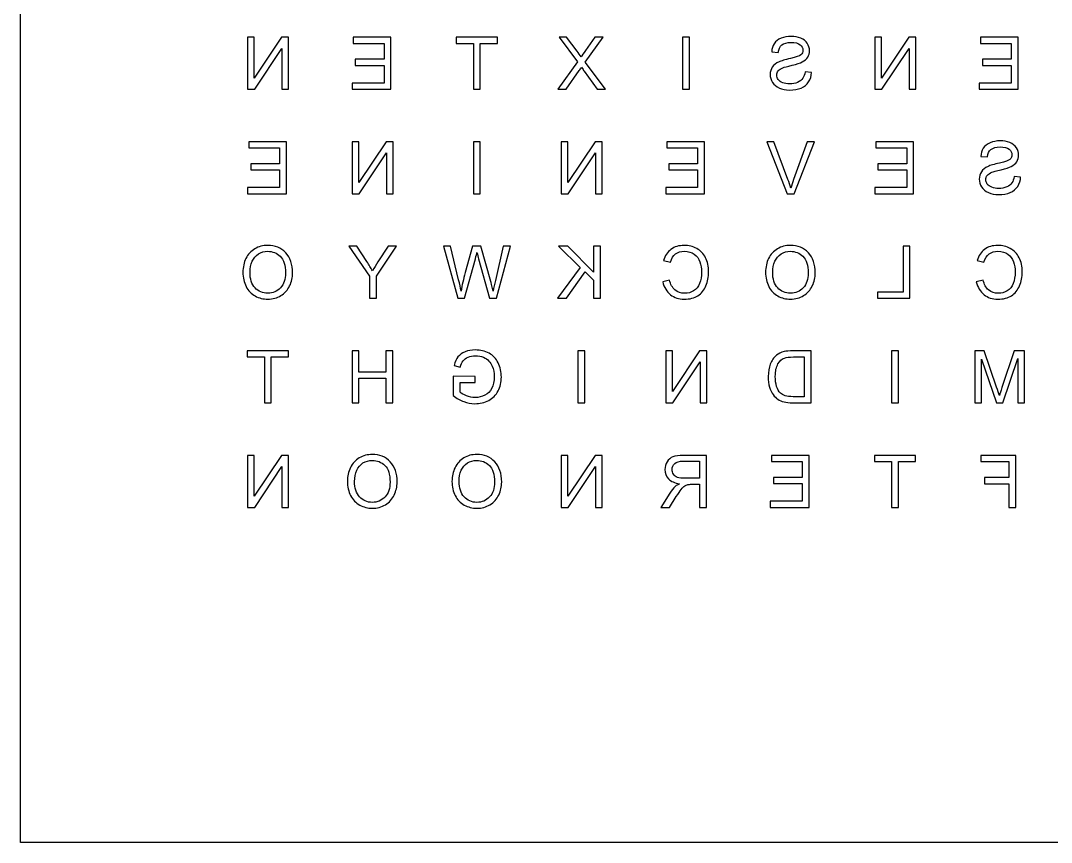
# Model space of a CAD drawing. Extents: x 5 to 305, y 25 to 255.
# Drawn here: x 5.3 to 155.5, y 25.4 to 145.2 of the extents above; entities that cross this region are included whole.
import ezdxf

# ---------------------------------------------------------------- set-up
doc = ezdxf.new("R2010")
doc.units = 0
doc.layers.add('english_TiM_UPPER_Helvetica_TiM_1.0', color=7, linetype='CONTINUOUS')

msp = doc.modelspace()

# ---------------------------------------------------------------- linework, layer by layer
at = {"layer": 'english_TiM_UPPER_Helvetica_TiM_1.0', "color": 1}
for p, q in [((5.259987, 25.4), (5.259987, 237.940003)), ((304.8, 25.4), (5.259987, 25.4))]:
    msp.add_line(p, q, dxfattribs=at)
at = {"layer": 'english_TiM_UPPER_Helvetica_TiM_1.0', "color": 7}
for p, q in [((39.316981, 142.776332), (38.355799, 142.776332)), ((38.355799, 142.776332), (38.355799, 135.200566)), ((43.296064, 142.776332), (39.316981, 136.828371)), ((39.316981, 136.828371), (39.316981, 142.776332)), ((44.324425, 142.776332), (43.296064, 142.776332)), ((44.324425, 135.200566), (44.324425, 142.776332)), ((59.242378, 142.776332), (53.764677, 142.776332)), ((53.764677, 142.776332), (53.764677, 141.882329)), ((59.242378, 135.200566), (59.242378, 142.776332)), ((74.775155, 142.776332), (68.770355, 142.776332)), ((68.770355, 142.776332), (68.770355, 141.882329)), ((74.775155, 141.882329), (74.775155, 142.776332)), ((84.86479, 142.776332), (83.774418, 142.776332)), ((83.774418, 142.776332), (86.435755, 139.20549)), ((86.389245, 140.766116), (84.86479, 142.776332)), ((87.582971, 139.148644), (90.166793, 142.776332)), ((88.973067, 142.776332), (87.598476, 140.833295)), ((90.166793, 142.776332), (88.973067, 142.776332)), ((102.754063, 142.776332), (101.751543, 142.776332)), ((101.751543, 142.776332), (101.751543, 135.200566)), ((102.754063, 135.200566), (102.754063, 142.776332)), ((130.756985, 142.776332), (129.795803, 142.776332)), ((129.795803, 142.776332), (129.795803, 135.200566)), ((134.736071, 142.776332), (130.756985, 136.828371)), ((130.756985, 136.828371), (130.756985, 142.776332)), ((135.764432, 142.776332), (134.736071, 142.776332)), ((135.764432, 135.200566), (135.764432, 142.776332)), ((150.682381, 142.776332), (145.204681, 142.776332)), ((145.204681, 142.776332), (145.204681, 141.882329)), ((150.682381, 135.200566), (150.682381, 142.776332)), ((53.764677, 141.882329), (58.239858, 141.882329)), ((58.239858, 141.882329), (58.239858, 139.562057)), ((68.770355, 141.882329), (71.276662, 141.882329)), ((71.276662, 141.882329), (71.276662, 135.200566)), ((72.279185, 135.200566), (72.279185, 141.882329)), ((72.279185, 141.882329), (74.775155, 141.882329)), ((145.204681, 141.882329), (149.679861, 141.882329)), ((149.679861, 141.882329), (149.679861, 139.562057)), ((39.384161, 135.200566), (43.363243, 141.153691)), ((43.363243, 141.153691), (43.363243, 135.200566)), ((114.760848, 140.642093), (115.722026, 140.569745)), ((130.824164, 135.200566), (134.80325, 141.153691)), ((134.80325, 141.153691), (134.80325, 135.200566)), ((58.239858, 139.562057), (54.048896, 139.562057)), ((54.048896, 139.562057), (54.048896, 138.673223)), ((54.048896, 138.673223), (58.239858, 138.673223)), ((58.239858, 138.673223), (58.239858, 136.094569)), ((86.435755, 139.20549), (83.567714, 135.200566)), ((90.513027, 135.200566), (87.582971, 139.148644)), ((149.679861, 139.562057), (145.4889, 139.562057)), ((145.4889, 139.562057), (145.4889, 138.673223)), ((145.4889, 138.673223), (149.679861, 138.673223)), ((149.679861, 138.673223), (149.679861, 136.094569)), ((84.807947, 135.200566), (86.71481, 137.903243)), ((87.407274, 137.841232), (89.308965, 135.200566)), ((120.564109, 137.634525), (119.618432, 137.717209)), ((120.564109, 137.634525), (120.564109, 137.634525)), ((58.239858, 136.094569), (53.588976, 136.094569)), ((53.588976, 136.094569), (53.588976, 135.200566)), ((149.679861, 136.094569), (145.02898, 136.094569)), ((145.02898, 136.094569), (145.02898, 135.200566)), ((38.355799, 135.200566), (39.384161, 135.200566)), ((43.363243, 135.200566), (44.324425, 135.200566)), ((53.588976, 135.200566), (59.242378, 135.200566)), ((71.276662, 135.200566), (72.279185, 135.200566)), ((83.567714, 135.200566), (84.807947, 135.200566)), ((89.308965, 135.200566), (90.513027, 135.200566)), ((101.751543, 135.200566), (102.754063, 135.200566)), ((129.795803, 135.200566), (130.824164, 135.200566)), ((134.80325, 135.200566), (135.764432, 135.200566)), ((145.02898, 135.200566), (150.682381, 135.200566)), ((44.002381, 127.536325), (38.524677, 127.536325)), ((38.524677, 127.536325), (38.524677, 126.642322)), ((38.524677, 126.642322), (42.999858, 126.642322)), ((42.999858, 126.642322), (42.999858, 124.322053)), ((44.002381, 119.960559), (44.002381, 127.536325)), ((54.556977, 127.536325), (53.595796, 127.536325)), ((53.595796, 127.536325), (53.595796, 119.960559)), ((58.536064, 127.536325), (54.556977, 121.588368)), ((54.556977, 121.588368), (54.556977, 127.536325)), ((59.564425, 127.536325), (58.536064, 127.536325)), ((59.564425, 119.960559), (59.564425, 127.536325)), ((72.27406, 127.536325), (71.271539, 127.536325)), ((71.271539, 127.536325), (71.271539, 119.960559)), ((72.27406, 119.960559), (72.27406, 127.536325)), ((85.036981, 127.536325), (84.075799, 127.536325)), ((84.075799, 127.536325), (84.075799, 119.960559)), ((89.016067, 127.536325), (85.036981, 121.588368)), ((85.036981, 121.588368), (85.036981, 127.536325)), ((90.044429, 127.536325), (89.016067, 127.536325)), ((90.044429, 119.960559), (90.044429, 127.536325)), ((104.962381, 127.536325), (99.484677, 127.536325)), ((99.484677, 127.536325), (99.484677, 126.642322)), ((99.484677, 126.642322), (103.959858, 126.642322)), ((103.959858, 126.642322), (103.959858, 124.322053)), ((104.962381, 119.960559), (104.962381, 127.536325)), ((115.086409, 127.536325), (114.063216, 127.536325)), ((114.063216, 127.536325), (117.029442, 119.960559)), ((117.132795, 122.032787), (115.086409, 127.536325)), ((119.907819, 127.536325), (117.938945, 122.032787)), ((118.057803, 119.960559), (120.993023, 127.536325)), ((120.993023, 127.536325), (119.907819, 127.536325)), ((135.442378, 127.536325), (129.964677, 127.536325)), ((129.964677, 127.536325), (129.964677, 126.642322)), ((129.964677, 126.642322), (134.439858, 126.642322)), ((134.439858, 126.642322), (134.439858, 124.322053)), ((135.442378, 119.960559), (135.442378, 127.536325)), ((54.624157, 119.960559), (58.603243, 125.913684)), ((58.603243, 125.913684), (58.603243, 119.960559)), ((85.10416, 119.960559), (89.083247, 125.913684)), ((89.083247, 125.913684), (89.083247, 119.960559)), ((145.240855, 125.40209), (146.202037, 125.329742)), ((42.999858, 124.322053), (38.8089, 124.322053)), ((38.8089, 124.322053), (38.8089, 123.433216)), ((38.8089, 123.433216), (42.999858, 123.433216)), ((42.999858, 123.433216), (42.999858, 120.854562)), ((103.959858, 124.322053), (99.7689, 124.322053)), ((99.7689, 124.322053), (99.7689, 123.433216)), ((99.7689, 123.433216), (103.959858, 123.433216)), ((103.959858, 123.433216), (103.959858, 120.854562)), ((134.439858, 124.322053), (130.248896, 124.322053)), ((130.248896, 124.322053), (130.248896, 123.433216)), ((130.248896, 123.433216), (134.439858, 123.433216)), ((134.439858, 123.433216), (134.439858, 120.854562)), ((151.04412, 122.394521), (150.098439, 122.477202)), ((151.04412, 122.394521), (151.04412, 122.394521)), ((42.999858, 120.854562), (38.348976, 120.854562)), ((38.348976, 120.854562), (38.348976, 119.960559)), ((103.959858, 120.854562), (99.30898, 120.854562)), ((99.30898, 120.854562), (99.30898, 119.960559)), ((134.439858, 120.854562), (129.788976, 120.854562)), ((129.788976, 120.854562), (129.788976, 119.960559)), ((38.348976, 119.960559), (44.002381, 119.960559)), ((53.595796, 119.960559), (54.624157, 119.960559)), ((58.603243, 119.960559), (59.564425, 119.960559)), ((71.271539, 119.960559), (72.27406, 119.960559)), ((84.075799, 119.960559), (85.10416, 119.960559)), ((89.083247, 119.960559), (90.044429, 119.960559)), ((99.30898, 119.960559), (104.962381, 119.960559)), ((117.029442, 119.960559), (118.057803, 119.960559)), ((129.788976, 119.960559), (135.442378, 119.960559)), ((54.271108, 112.296332), (53.103219, 112.296332)), ((53.103219, 112.296332), (56.126288, 107.929673)), ((55.738716, 110.06908), (54.271108, 112.296332)), ((57.128812, 107.929673), (60.048532, 112.296332)), ((58.828968, 112.296332), (57.335519, 110.012233)), ((60.048532, 112.296332), (58.828968, 112.296332)), ((67.922817, 112.296332), (66.915129, 112.296332)), ((66.915129, 112.296332), (68.992521, 104.720566)), ((69.111379, 107.428411), (67.922817, 112.296332)), ((71.16293, 112.296332), (70.077725, 108.461941)), ((72.37216, 112.296332), (71.16293, 112.296332)), ((73.813931, 107.180366), (72.37216, 112.296332)), ((75.627773, 112.296332), (74.475389, 107.330226)), ((74.645922, 104.720566), (76.656135, 112.296332)), ((76.656135, 112.296332), (75.627773, 112.296332)), ((85.019822, 112.296332), (83.660731, 112.296332)), ((83.660731, 112.296332), (86.838832, 109.226752)), ((88.781865, 108.539456), (85.019822, 112.296332)), ((89.784389, 112.296332), (88.781865, 112.296332)), ((88.781865, 112.296332), (88.781865, 108.539456)), ((89.784389, 104.720566), (89.784389, 112.296332)), ((134.917014, 112.296332), (133.91449, 112.296332)), ((133.91449, 112.296332), (133.91449, 105.614569)), ((134.917014, 104.720566), (134.917014, 112.296332)), ((69.958871, 104.720566), (71.555673, 110.492826)), ((72.015593, 110.492826), (73.622729, 104.720566)), ((98.995399, 110.21894), (99.982419, 109.986396)), ((144.715403, 110.21894), (145.702422, 109.986396)), ((43.881784, 108.394779), (43.881784, 108.394779)), ((44.915314, 108.410266), (44.915314, 108.410266)), ((86.838832, 109.226752), (83.521204, 104.720566)), ((84.844121, 104.720566), (87.541633, 108.554957)), ((87.541633, 108.554957), (88.781865, 107.34573)), ((120.081784, 108.394779), (120.081784, 108.394779)), ((121.115314, 108.410266), (121.115314, 108.410266)), ((56.126288, 107.929673), (56.126288, 104.720566)), ((57.128812, 104.720566), (57.128812, 107.929673)), ((88.781865, 107.34573), (88.781865, 104.720566)), ((99.868732, 107.376736), (98.866209, 107.123523)), ((99.868732, 107.376736), (99.868732, 107.376736)), ((145.588732, 107.376736), (144.586212, 107.123523)), ((145.588732, 107.376736), (145.588732, 107.376736)), ((133.91449, 105.614569), (130.183453, 105.614569)), ((130.183453, 105.614569), (130.183453, 104.720566)), ((56.126288, 104.720566), (57.128812, 104.720566)), ((68.992521, 104.720566), (69.958871, 104.720566)), ((73.622729, 104.720566), (74.645922, 104.720566)), ((83.521204, 104.720566), (84.844121, 104.720566)), ((88.781865, 104.720566), (89.784389, 104.720566)), ((130.183453, 104.720566), (134.917014, 104.720566)), ((44.295155, 97.056335), (38.290355, 97.056335)), ((38.290355, 97.056335), (38.290355, 96.162333)), ((44.295155, 96.162333), (44.295155, 97.056335)), ((54.582818, 97.056335), (53.580295, 97.056335)), ((53.580295, 97.056335), (53.580295, 89.48057)), ((54.582818, 93.945414), (54.582818, 97.056335)), ((59.523083, 97.056335), (58.520563, 97.056335)), ((58.520563, 97.056335), (58.520563, 93.945414)), ((59.523083, 89.48057), (59.523083, 97.056335)), ((87.51406, 97.056335), (86.511536, 97.056335)), ((86.511536, 97.056335), (86.511536, 89.48057)), ((87.51406, 89.48057), (87.51406, 97.056335)), ((100.276974, 97.056335), (99.315796, 97.056335)), ((99.315796, 97.056335), (99.315796, 89.48057)), ((104.25606, 97.056335), (100.276974, 91.108375)), ((100.276974, 91.108375), (100.276974, 97.056335)), ((105.284422, 97.056335), (104.25606, 97.056335)), ((105.284422, 89.48057), (105.284422, 97.056335)), ((120.514092, 97.056335), (117.904433, 97.056335)), ((120.514092, 89.48057), (120.514092, 97.056335)), ((133.234063, 97.056335), (132.231539, 97.056335)), ((132.231539, 97.056335), (132.231539, 89.48057)), ((133.234063, 89.48057), (133.234063, 97.056335)), ((145.731696, 97.056335), (144.382942, 97.056335)), ((144.382942, 97.056335), (144.382942, 89.48057)), ((147.545538, 91.785338), (145.731696, 97.056335)), ((150.103523, 97.056335), (148.31035, 91.692321)), ((151.612473, 97.056335), (150.103523, 97.056335)), ((151.612473, 89.48057), (151.612473, 97.056335)), ((38.290355, 96.162333), (40.796662, 96.162333)), ((40.796662, 96.162333), (40.796662, 89.48057)), ((41.799185, 89.48057), (41.799185, 96.162333)), ((41.799185, 96.162333), (44.295155, 96.162333)), ((68.450005, 94.937584), (69.354344, 94.689535)), ((100.344153, 89.48057), (104.32324, 95.433695)), ((104.32324, 95.433695), (104.32324, 89.48057)), ((117.919934, 96.162333), (119.511568, 96.162333)), ((119.511568, 96.162333), (119.511568, 90.374572)), ((145.349288, 89.48057), (145.349288, 95.821267)), ((145.349288, 95.821267), (147.550706, 89.48057)), ((148.455041, 89.48057), (150.646123, 95.929789)), ((150.646123, 95.929789), (150.646123, 89.48057)), ((58.520563, 93.945414), (54.582818, 93.945414)), ((71.545422, 93.340798), (68.336315, 93.345949)), ((68.336315, 93.345949), (68.336315, 90.534751)), ((71.545422, 92.451964), (71.545422, 93.340798)), ((54.582818, 89.48057), (54.582818, 93.051411)), ((54.582818, 93.051411), (58.520563, 93.051411)), ((58.520563, 93.051411), (58.520563, 89.48057)), ((69.31817, 92.451947), (71.545422, 92.451964)), ((69.31817, 91.041178), (69.31817, 92.451947)), ((119.511568, 90.374572), (117.894096, 90.374572)), ((40.796662, 89.48057), (41.799185, 89.48057)), ((53.580295, 89.48057), (54.582818, 89.48057)), ((58.520563, 89.48057), (59.523083, 89.48057)), ((86.511536, 89.48057), (87.51406, 89.48057)), ((99.315796, 89.48057), (100.344153, 89.48057)), ((104.32324, 89.48057), (105.284422, 89.48057)), ((117.780407, 89.48057), (120.514092, 89.48057)), ((132.231539, 89.48057), (133.234063, 89.48057)), ((144.382942, 89.48057), (145.349288, 89.48057)), ((147.550706, 89.48057), (148.455041, 89.48057)), ((150.646123, 89.48057), (151.612473, 89.48057)), ((39.316981, 81.816328), (38.355799, 81.816328)), ((38.355799, 81.816328), (38.355799, 74.240563)), ((43.296064, 81.816328), (39.316981, 75.868371)), ((39.316981, 75.868371), (39.316981, 81.816328)), ((44.324425, 81.816328), (43.296064, 81.816328)), ((44.324425, 74.240563), (44.324425, 81.816328)), ((85.036981, 81.816328), (84.075799, 81.816328)), ((84.075799, 81.816328), (84.075799, 74.240563)), ((89.016067, 81.816328), (85.036981, 75.868371)), ((85.036981, 75.868371), (85.036981, 81.816328)), ((90.044429, 81.816328), (89.016067, 81.816328)), ((90.044429, 74.240563), (90.044429, 81.816328)), ((105.258584, 81.816328), (101.899614, 81.816328)), ((105.258584, 74.240563), (105.258584, 81.816328)), ((120.202374, 81.816328), (114.724674, 81.816328)), ((114.724674, 81.816328), (114.724674, 80.922326)), ((120.202374, 74.240563), (120.202374, 81.816328)), ((135.735159, 81.816328), (129.730355, 81.816328)), ((129.730355, 81.816328), (129.730355, 80.922326)), ((135.735159, 80.922326), (135.735159, 81.816328)), ((150.355046, 81.816328), (145.244245, 81.816328)), ((145.244245, 81.816328), (145.244245, 80.922326)), ((150.355046, 74.240563), (150.355046, 81.816328)), ((39.384161, 74.240563), (43.363243, 80.193688)), ((43.363243, 80.193688), (43.363243, 74.240563)), ((85.10416, 74.240563), (89.083247, 80.193688)), ((89.083247, 80.193688), (89.083247, 74.240563)), ((101.858276, 80.979172), (104.25606, 80.979172)), ((104.25606, 80.979172), (104.25606, 78.472863)), ((114.724674, 80.922326), (119.199851, 80.922326)), ((119.199851, 80.922326), (119.199851, 78.602057)), ((129.730355, 80.922326), (132.236665, 80.922326)), ((132.236665, 80.922326), (132.236665, 74.240563)), ((133.239185, 74.240563), (133.239185, 80.922326)), ((133.239185, 80.922326), (135.735159, 80.922326)), ((145.244245, 80.922326), (149.352522, 80.922326)), ((149.352522, 80.922326), (149.352522, 78.576216)), ((104.25606, 78.472863), (102.101153, 78.472863)), ((119.199851, 78.602057), (115.008893, 78.602057)), ((115.008893, 78.602057), (115.008893, 77.713219)), ((149.352522, 78.576216), (145.797185, 78.576216)), ((145.797185, 78.576216), (145.797185, 77.682213)), ((59.121784, 77.91474), (59.121784, 77.91474)), ((60.155314, 77.930262), (60.155314, 77.930262)), ((74.361788, 77.91474), (74.361788, 77.91474)), ((75.395317, 77.930262), (75.395317, 77.930262)), ((103.09334, 77.604701), (104.25606, 77.604701)), ((104.25606, 77.604701), (104.25606, 74.240563)), ((115.008893, 77.713219), (119.199851, 77.713219)), ((119.199851, 77.713219), (119.199851, 75.134565)), ((145.797185, 77.682213), (149.352522, 77.682213)), ((149.352522, 77.682213), (149.352522, 74.240563)), ((99.899738, 76.302454), (98.58199, 74.240563)), ((99.842895, 74.240563), (100.845415, 75.816696)), ((38.355799, 74.240563), (39.384161, 74.240563)), ((43.363243, 74.240563), (44.324425, 74.240563)), ((84.075799, 74.240563), (85.10416, 74.240563)), ((89.083247, 74.240563), (90.044429, 74.240563)), ((98.58199, 74.240563), (99.842895, 74.240563)), ((104.25606, 74.240563), (105.258584, 74.240563)), ((119.199851, 75.134565), (114.548973, 75.134565)), ((114.548973, 75.134565), (114.548973, 74.240563)), ((114.548973, 74.240563), (120.202374, 74.240563)), ((132.236665, 74.240563), (133.239185, 74.240563)), ((149.352522, 74.240563), (150.355046, 74.240563))]:
    msp.add_line(p, q, dxfattribs=at)
for points in [[(117.608216, 142.905522), (117.046671, 142.905515), (116.551438, 142.815081), (116.122521, 142.634219)], [(118.998312, 142.647141), (118.581459, 142.819388), (118.118096, 142.905515), (117.608216, 142.905522)], [(115.132915, 141.835819), (114.9021, 141.484414), (114.778077, 141.086505), (114.760848, 140.642093)], [(116.122521, 142.634219), (115.69361, 142.453346), (115.363745, 142.18721), (115.132915, 141.835819)], [(115.722026, 140.569745), (115.773708, 141.048609), (115.948548, 141.410344), (116.246543, 141.654953)], [(116.246543, 141.654953), (116.544549, 141.899548), (116.98466, 142.021849), (117.566877, 142.021853)], [(117.566877, 142.021853), (118.173218, 142.021849), (118.615051, 141.910742), (118.892376, 141.688541)], [(118.892376, 141.688541), (119.169709, 141.466327), (119.308376, 141.198469), (119.308372, 140.884974)], [(119.949161, 141.89008), (119.732122, 142.222523), (119.415172, 142.474876), (118.998312, 142.647141)], [(120.274722, 140.817794), (120.274722, 141.200195), (120.166201, 141.557622), (119.949161, 141.89008)], [(86.988692, 139.903122), (86.819888, 140.178723), (86.620071, 140.466389), (86.389245, 140.766116)], [(87.598476, 140.833295), (87.312535, 140.430215), (87.109275, 140.120158), (86.988692, 139.903122)], [(119.013817, 140.213179), (118.820893, 140.037474), (118.317049, 139.857469), (117.50228, 139.673161)], [(119.308372, 140.884974), (119.308376, 140.612805), (119.21019, 140.388873), (119.013817, 140.213179)], [(119.199851, 139.169316), (119.561589, 139.35879), (119.831167, 139.59392), (120.008586, 139.874699)], [(120.008586, 139.874699), (120.186013, 140.155468), (120.274722, 140.469835), (120.274722, 140.817794)], [(86.71481, 137.903243), (86.82161, 138.058267), (86.931853, 138.227079), (87.045539, 138.409673)], [(87.045539, 138.409673), (87.21435, 138.134062), (87.33493, 137.944581), (87.407274, 137.841232)], [(114.848696, 138.417423), (114.63855, 138.105638), (114.533475, 137.74649), (114.533468, 137.33997)], [(115.825379, 139.189986), (115.384414, 138.986722), (115.058853, 138.729201), (114.848696, 138.417423)], [(115.706525, 137.879988), (115.844334, 138.057407), (116.07171, 138.206409), (116.388653, 138.326989)], [(117.50228, 139.673161), (116.687519, 139.488845), (116.128553, 139.327784), (115.825379, 139.189986)], [(116.388653, 138.326989), (116.59192, 138.406223), (117.041503, 138.529385), (117.73741, 138.696474)], [(117.73741, 138.696474), (118.433321, 138.86356), (118.9208, 139.021171), (119.199851, 139.169316)], [(114.533468, 137.33997), (114.533475, 136.936893), (114.648887, 136.557071), (114.879702, 136.200504)], [(115.499818, 137.257289), (115.499825, 137.494998), (115.568726, 137.702565), (115.706525, 137.879988)], [(115.714276, 136.608749), (115.571309, 136.806841), (115.499825, 137.02302), (115.499818, 137.257289)], [(119.30579, 136.784447), (119.142147, 136.541566), (118.888073, 136.345196), (118.54356, 136.195336)], [(119.618432, 137.717209), (119.573647, 137.338244), (119.469433, 137.027324), (119.30579, 136.784447)], [(120.148114, 136.272852), (120.411663, 136.674204), (120.55033, 137.128095), (120.564109, 137.634525)], [(114.879702, 136.200504), (115.110528, 135.843938), (115.442118, 135.566605), (115.874472, 135.368513)], [(116.367983, 136.141075), (116.075157, 136.254765), (115.857253, 136.410654), (115.714276, 136.608749)], [(115.874472, 135.368513), (116.306836, 135.170422), (116.793458, 135.071376), (117.334333, 135.071376)], [(117.38084, 135.970543), (116.99844, 135.970543), (116.660821, 136.027386), (116.367983, 136.141075)], [(117.334333, 135.071376), (118.019911, 135.071376), (118.594378, 135.171282), (119.057741, 135.371099)], [(118.54356, 136.195336), (118.199055, 136.045473), (117.811483, 135.970543), (117.38084, 135.970543)], [(119.057741, 135.371099), (119.521108, 135.570913), (119.884564, 135.871497), (120.148114, 136.272852)], [(145.612926, 126.595815), (145.382111, 126.24441), (145.258088, 125.846501), (145.240855, 125.40209)], [(146.602528, 127.394215), (146.17362, 127.213342), (145.843752, 126.947207), (145.612926, 126.595815)], [(146.202037, 125.329742), (146.253719, 125.808606), (146.428555, 126.170341), (146.726554, 126.414946)], [(148.088227, 127.665519), (147.526678, 127.665508), (147.031449, 127.575077), (146.602528, 127.394215)], [(146.726554, 126.414946), (147.024556, 126.659541), (147.464667, 126.781842), (148.046884, 126.781849)], [(148.046884, 126.781849), (148.653225, 126.781842), (149.095058, 126.670738), (149.372387, 126.448538)], [(149.478323, 127.407134), (149.061466, 127.579381), (148.598103, 127.665508), (148.088227, 127.665519)], [(149.372387, 126.448538), (149.649716, 126.226323), (149.788383, 125.958466), (149.788379, 125.64497)], [(150.429168, 126.650076), (150.212129, 126.98252), (149.895179, 127.234872), (149.478323, 127.407134)], [(150.754729, 125.57779), (150.754729, 125.960187), (150.646211, 126.317618), (150.429168, 126.650076)], [(149.493824, 124.973175), (149.300904, 124.797471), (148.797056, 124.617466), (147.982291, 124.433157)], [(149.788379, 125.64497), (149.788383, 125.372802), (149.690197, 125.148869), (149.493824, 124.973175)], [(150.488597, 124.634696), (150.66602, 124.915464), (150.754729, 125.229828), (150.754729, 125.57779)], [(146.30539, 123.949982), (145.864421, 123.746719), (145.53886, 123.489198), (145.328704, 123.17742)], [(147.982291, 124.433157), (147.167529, 124.248838), (146.608564, 124.087781), (146.30539, 123.949982)], [(146.868663, 123.086985), (147.071927, 123.166219), (147.52151, 123.289381), (148.217417, 123.456471)], [(148.217417, 123.456471), (148.913328, 123.623557), (149.40081, 123.781167), (149.679861, 123.929309)], [(149.679861, 123.929309), (150.041596, 124.118786), (150.311175, 124.353916), (150.488597, 124.634696)], [(117.541036, 120.79255), (117.423907, 121.20596), (117.287827, 121.619373), (117.132795, 122.032787)], [(117.938945, 122.032787), (117.780474, 121.591811), (117.64784, 121.178401), (117.541036, 120.79255)], [(145.328704, 123.17742), (145.118561, 122.865635), (145.013486, 122.506482), (145.013479, 122.099966)], [(145.013479, 122.099966), (145.013486, 121.696886), (145.128897, 121.317068), (145.359709, 120.960501)], [(145.979829, 122.017282), (145.979832, 122.254991), (146.048734, 122.462558), (146.186532, 122.639984)], [(146.194286, 121.368742), (146.051319, 121.566834), (145.979832, 121.783016), (145.979829, 122.017282)], [(146.186532, 122.639984), (146.324341, 122.817403), (146.551717, 122.966402), (146.868663, 123.086985)], [(150.098439, 122.477202), (150.053654, 122.098241), (149.94944, 121.78732), (149.785797, 121.544443)], [(150.628124, 121.032849), (150.891674, 121.4342), (151.030337, 121.888091), (151.04412, 122.394521)], [(145.359709, 120.960501), (145.590539, 120.603931), (145.922129, 120.326602), (146.354483, 120.12851)], [(146.84799, 120.901072), (146.555164, 121.014758), (146.33726, 121.170651), (146.194286, 121.368742)], [(147.860851, 120.730539), (147.478447, 120.730539), (147.140828, 120.787382), (146.84799, 120.901072)], [(149.023571, 120.955333), (148.679062, 120.805469), (148.29149, 120.730539), (147.860851, 120.730539)], [(149.785797, 121.544443), (149.622157, 121.301563), (149.36808, 121.105193), (149.023571, 120.955333)], [(149.537752, 120.131092), (150.001118, 120.330909), (150.364575, 120.631493), (150.628124, 121.032849)], [(146.354483, 120.12851), (146.786847, 119.930418), (147.273465, 119.831369), (147.81434, 119.831369)], [(147.81434, 119.831369), (148.499918, 119.831369), (149.074389, 119.931279), (149.537752, 120.131092)], [(39.396271, 111.929429), (38.834727, 111.595249), (38.406673, 111.1293), (38.112111, 110.531582)], [(41.287629, 112.430691), (40.588279, 112.430683), (39.957827, 112.263597), (39.396271, 111.929429)], [(39.931121, 111.18789), (40.33248, 111.441099), (40.782928, 111.567704), (41.282461, 111.567711)], [(41.282461, 111.567711), (41.992155, 111.567704), (42.602796, 111.323967), (43.11439, 110.836491)], [(43.902457, 111.363573), (43.227219, 112.074978), (42.355611, 112.430683), (41.287629, 112.430691)], [(44.915314, 108.410266), (44.915314, 109.667721), (44.577695, 110.652154), (43.902457, 111.363573)], [(71.555673, 110.492826), (71.690036, 110.975133), (71.769273, 111.27141), (71.793382, 111.38166)], [(71.793382, 111.38166), (71.872627, 111.033698), (71.946696, 110.737421), (72.015593, 110.492826)], [(100.075439, 111.846748), (99.55868, 111.46089), (99.198666, 110.918286), (98.995399, 110.21894)], [(101.987466, 112.425522), (101.229548, 112.425515), (100.592209, 112.232592), (100.075439, 111.846748)], [(100.74723, 111.190458), (101.08141, 111.441943), (101.501713, 111.567687), (102.008136, 111.567694)], [(103.824564, 111.968188), (103.268184, 112.273069), (102.655818, 112.425515), (101.987466, 112.425522)], [(102.008136, 111.567694), (102.59036, 111.567687), (103.076982, 111.428163), (103.467994, 111.149116)], [(105.111307, 110.629767), (104.809861, 111.217149), (104.380947, 111.66329), (103.824564, 111.968188)], [(115.596271, 111.929429), (115.034727, 111.595249), (114.606673, 111.1293), (114.312111, 110.531582)], [(117.487629, 112.430691), (116.788279, 112.430683), (116.157827, 112.263597), (115.596271, 111.929429)], [(116.131121, 111.18789), (116.53248, 111.441099), (116.982928, 111.567704), (117.482461, 111.567711)], [(117.482461, 111.567711), (118.192155, 111.567704), (118.802796, 111.323967), (119.31439, 110.836491)], [(120.102457, 111.363573), (119.427219, 112.074978), (118.555611, 112.430683), (117.487629, 112.430691)], [(121.115314, 108.410266), (121.115314, 109.667721), (120.777695, 110.652154), (120.102457, 111.363573)], [(145.795439, 111.846748), (145.278683, 111.46089), (144.91867, 110.918286), (144.715403, 110.21894)], [(147.707466, 112.425522), (146.949552, 112.425515), (146.312209, 112.232592), (145.795439, 111.846748)], [(146.467234, 111.190458), (146.801413, 111.441943), (147.221713, 111.567687), (147.728139, 111.567694)], [(149.544564, 111.968188), (148.988184, 112.273069), (148.375818, 112.425515), (147.707466, 112.425522)], [(147.728139, 111.567694), (148.310364, 111.567687), (148.796982, 111.428163), (149.187997, 111.149116)], [(150.831307, 110.629767), (150.529865, 111.217149), (150.100951, 111.66329), (149.544564, 111.968188)], [(38.112111, 110.531582), (37.817563, 109.933853), (37.670285, 109.256033), (37.670278, 108.498114)], [(38.703807, 108.5033), (38.703814, 109.119966), (38.808029, 109.658263), (39.01645, 110.11819)], [(39.01645, 110.11819), (39.224885, 110.578103), (39.529773, 110.934669), (39.931121, 111.18789)], [(43.11439, 110.836491), (43.625989, 110.349005), (43.881788, 109.535101), (43.881784, 108.394779)], [(56.565539, 108.730658), (56.338167, 109.126842), (56.062559, 109.572979), (55.738716, 110.06908)], [(57.335519, 110.012233), (57.059915, 109.585037), (56.803255, 109.157848), (56.565539, 108.730658)], [(99.982419, 109.986396), (100.158127, 110.537604), (100.413062, 110.938959), (100.74723, 111.190458)], [(103.467994, 111.149116), (103.859016, 110.870058), (104.133763, 110.495405), (104.292234, 110.025152)], [(104.292234, 110.025152), (104.450709, 109.554892), (104.529946, 109.069995), (104.529946, 108.570462)], [(105.563476, 108.565294), (105.563476, 109.354218), (105.412752, 110.042374), (105.111307, 110.629767)], [(114.312111, 110.531582), (114.017563, 109.933853), (113.870285, 109.256033), (113.870278, 108.498114)], [(114.903807, 108.5033), (114.903814, 109.119966), (115.008029, 109.658263), (115.21645, 110.11819)], [(115.21645, 110.11819), (115.424885, 110.578103), (115.729773, 110.934669), (116.131121, 111.18789)], [(119.31439, 110.836491), (119.825989, 110.349005), (120.081788, 109.535101), (120.081784, 108.394779)], [(145.702422, 109.986396), (145.878127, 110.537604), (146.133065, 110.938959), (146.467234, 111.190458)], [(149.187997, 111.149116), (149.57902, 110.870058), (149.853763, 110.495405), (150.012238, 110.025152)], [(150.012238, 110.025152), (150.170713, 109.554892), (150.24995, 109.069995), (150.249946, 108.570462)], [(151.283476, 108.565294), (151.283476, 109.354218), (151.132755, 110.042374), (150.831307, 110.629767)], [(37.670278, 108.498114), (37.670285, 107.729856), (37.825317, 107.04256), (38.135366, 106.436223)], [(39.435028, 106.245039), (38.947552, 106.775582), (38.703814, 107.528335), (38.703807, 108.5033)], [(43.881784, 108.394779), (43.881788, 107.481825), (43.636325, 106.762663), (43.145396, 106.237289)], [(44.481231, 106.518908), (44.770622, 107.114908), (44.915314, 107.745357), (44.915314, 108.410266)], [(70.077725, 108.461941), (69.805571, 107.511092), (69.609201, 106.617089), (69.488614, 105.779933)], [(104.529946, 108.570462), (104.529946, 107.926226), (104.436069, 107.363814), (104.24831, 106.883225)], [(105.162981, 106.534409), (105.429978, 107.164861), (105.563476, 107.841821), (105.563476, 108.565294)], [(113.870278, 108.498114), (113.870285, 107.729856), (114.025317, 107.04256), (114.335366, 106.436223)], [(115.635028, 106.245039), (115.147552, 106.775582), (114.903814, 107.528335), (114.903807, 108.5033)], [(120.081784, 108.394779), (120.081788, 107.481825), (119.836325, 106.762663), (119.345396, 106.237289)], [(120.681231, 106.518908), (120.970622, 107.114908), (121.115314, 107.745357), (121.115314, 108.410266)], [(150.249946, 108.570462), (150.24995, 107.926226), (150.156072, 107.363814), (149.968313, 106.883225)], [(150.882985, 106.534409), (151.149981, 107.164861), (151.283476, 107.841821), (151.283476, 108.565294)], [(69.488614, 105.779933), (69.392158, 106.258801), (69.266414, 106.808295), (69.111379, 107.428411)], [(74.154997, 105.779933), (73.962073, 106.58953), (73.848387, 107.05634), (73.813931, 107.180366)], [(74.475389, 107.330226), (74.35137, 106.810016), (74.24457, 106.293253), (74.154997, 105.779933)], [(98.866209, 107.123523), (99.076365, 106.300143), (99.454466, 105.672273), (100.000506, 105.239915)], [(100.659382, 105.934965), (100.270091, 106.258801), (100.006542, 106.73939), (99.868732, 107.376736)], [(104.24831, 106.883225), (104.060554, 106.402632), (103.768581, 106.043483), (103.372394, 105.805771)], [(144.586212, 107.123523), (144.796369, 106.300143), (145.174469, 105.672273), (145.720509, 105.239915)], [(146.379385, 105.934965), (145.990095, 106.258801), (145.726545, 106.73939), (145.588732, 107.376736)], [(149.968313, 106.883225), (149.780554, 106.402632), (149.488585, 106.043483), (149.092394, 105.805771)], [(38.135366, 106.436223), (38.445433, 105.829887), (38.88468, 105.370828), (39.453114, 105.05905)], [(41.297962, 105.449222), (40.543494, 105.449222), (39.922514, 105.714493), (39.435028, 106.245039)], [(43.145396, 106.237289), (42.654474, 105.711911), (42.038662, 105.449222), (41.297962, 105.449222)], [(43.204825, 105.108142), (43.766377, 105.452651), (44.191844, 105.922904), (44.481231, 106.518908)], [(100.000506, 105.239915), (100.54656, 104.807554), (101.214047, 104.591376), (102.002967, 104.591376)], [(102.085652, 105.449204), (101.524103, 105.449204), (101.048682, 105.611122), (100.659382, 105.934965)], [(103.372394, 105.805771), (102.976211, 105.568059), (102.547297, 105.449204), (102.085652, 105.449204)], [(103.995097, 105.090055), (104.506695, 105.422506), (104.895989, 105.903956), (105.162981, 106.534409)], [(114.335366, 106.436223), (114.645433, 105.829887), (115.08468, 105.370828), (115.653114, 105.05905)], [(117.497962, 105.449222), (116.743494, 105.449222), (116.122513, 105.714493), (115.635028, 106.245039)], [(119.345396, 106.237289), (118.854474, 105.711911), (118.238662, 105.449222), (117.497962, 105.449222)], [(119.404825, 105.108142), (119.966377, 105.452651), (120.391844, 105.922904), (120.681231, 106.518908)], [(145.720509, 105.239915), (146.266563, 104.807554), (146.934047, 104.591376), (147.722971, 104.591376)], [(147.805652, 105.449204), (147.244107, 105.449204), (146.768686, 105.611122), (146.379385, 105.934965)], [(149.092394, 105.805771), (148.696214, 105.568059), (148.2673, 105.449204), (147.805652, 105.449204)], [(149.715097, 105.090055), (150.226695, 105.422506), (150.615992, 105.903956), (150.882985, 106.534409)], [(39.453114, 105.05905), (40.021563, 104.747268), (40.634786, 104.591376), (41.292798, 104.591376)], [(41.292798, 104.591376), (42.005934, 104.591376), (42.643277, 104.76363), (43.204825, 105.108142)], [(102.002967, 104.591376), (102.819461, 104.591376), (103.483502, 104.757601), (103.995097, 105.090055)], [(115.653114, 105.05905), (116.221563, 104.747268), (116.834786, 104.591376), (117.492798, 104.591376)], [(117.492798, 104.591376), (118.205934, 104.591376), (118.843277, 104.76363), (119.404825, 105.108142)], [(147.722971, 104.591376), (148.539461, 104.591376), (149.203502, 104.757601), (149.715097, 105.090055)], [(69.023615, 96.177816), (68.77213, 95.860863), (68.580924, 95.44745), (68.450005, 94.937584)], [(70.064895, 96.919373), (69.622204, 96.741943), (69.275113, 96.494759), (69.023615, 96.177816)], [(71.55059, 97.185508), (71.002825, 97.185498), (70.507592, 97.096788), (70.064895, 96.919373)], [(70.501559, 96.128724), (70.815069, 96.261354), (71.163021, 96.327673), (71.545422, 96.32768)], [(71.545422, 96.32768), (72.003624, 96.327673), (72.399811, 96.257907), (72.733979, 96.118387)], [(73.55047, 96.72042), (72.971695, 97.030469), (72.305069, 97.185498), (71.55059, 97.185508)], [(74.881137, 95.296732), (74.572802, 95.935793), (74.129247, 96.410353), (73.55047, 96.72042)], [(115.444633, 96.40521), (115.045007, 96.067584), (114.746147, 95.636087), (114.548045, 95.110716)], [(116.555675, 96.947814), (116.1216, 96.847896), (115.751254, 96.667031), (115.444633, 96.40521)], [(117.904433, 97.056335), (117.315322, 97.056325), (116.865739, 97.020154), (116.555675, 96.947814)], [(69.354344, 94.689535), (69.468037, 95.075382), (69.609286, 95.378549), (69.77809, 95.599042)], [(69.77809, 95.599042), (69.946905, 95.819521), (70.18806, 95.996083), (70.501559, 96.128724)], [(72.733979, 96.118387), (73.068159, 95.978857), (73.337737, 95.795405), (73.542715, 95.568036)], [(73.542715, 95.568036), (73.747704, 95.340653), (73.90704, 95.090883), (74.020726, 94.818726)], [(74.020726, 94.818726), (74.213649, 94.350187), (74.310113, 93.842039), (74.310113, 93.294271)], [(75.343643, 93.232259), (75.343643, 93.969505), (75.189475, 94.657661), (74.881137, 95.296732)], [(114.548045, 95.110716), (114.34996, 94.585335), (114.250914, 93.985027), (114.250907, 93.309793)], [(115.284437, 93.325294), (115.284441, 94.117661), (115.414496, 94.726584), (115.674592, 95.152058)], [(115.674592, 95.152058), (115.934702, 95.577519), (116.250791, 95.862602), (116.622855, 96.007301)], [(116.622855, 96.007301), (116.891576, 96.110647), (117.323937, 96.162326), (117.919934, 96.162333)], [(74.310113, 93.294271), (74.310113, 92.619029), (74.193841, 92.054034), (73.961297, 91.599286)], [(74.878554, 91.21171), (75.188611, 91.814601), (75.343643, 92.488117), (75.343643, 93.232259)], [(114.250907, 93.309793), (114.250914, 92.734458), (114.318094, 92.224585), (114.452446, 91.78017)], [(115.48339, 91.865436), (115.350759, 92.266788), (115.284441, 92.753406), (115.284437, 93.325294)], [(114.452446, 91.78017), (114.586812, 91.335751), (114.759066, 90.967987), (114.969209, 90.676878)], [(116.038912, 90.906836), (115.801207, 91.144549), (115.61603, 91.464081), (115.48339, 91.865436)], [(147.948615, 90.570943), (147.862491, 90.846547), (147.728132, 91.251345), (147.545538, 91.785338)], [(148.31035, 91.692321), (148.144988, 91.19278), (148.024409, 90.818988), (147.948615, 90.570943)], [(68.336315, 90.534751), (68.828973, 90.142007), (69.337125, 89.846591), (69.86077, 89.648499)], [(70.258679, 90.506328), (69.845273, 90.673414), (69.53177, 90.851697), (69.31817, 91.041178)], [(71.529921, 90.255697), (71.095842, 90.255697), (70.672096, 90.339242), (70.258679, 90.506328)], [(72.945854, 90.586426), (72.501439, 90.36594), (72.029461, 90.255697), (71.529921, 90.255697)], [(73.961297, 91.599286), (73.728753, 91.144531), (73.390273, 90.806912), (72.945854, 90.586426)], [(73.501377, 89.829368), (74.109435, 90.148036), (74.568494, 90.60882), (74.878554, 91.21171)], [(114.969209, 90.676878), (115.179366, 90.385766), (115.409327, 90.156669), (115.65909, 89.989582)], [(116.718457, 90.514096), (116.434242, 90.607113), (116.207727, 90.738029), (116.038912, 90.906836)], [(117.894096, 90.374572), (117.39456, 90.374569), (117.002683, 90.421079), (116.718457, 90.514096)], [(69.86077, 89.648499), (70.38443, 89.450407), (70.921866, 89.351362), (71.473078, 89.351362)], [(71.473078, 89.351362), (72.21722, 89.351362), (72.893319, 89.510697), (73.501377, 89.829368)], [(115.65909, 89.989582), (115.908864, 89.822493), (116.210309, 89.695888), (116.563429, 89.609761)], [(116.563429, 89.609761), (116.916553, 89.523634), (117.322215, 89.48057), (117.780407, 89.48057)], [(54.636271, 81.449425), (54.074727, 81.115246), (53.646673, 80.649297), (53.352111, 80.051578)], [(56.527626, 81.950687), (55.828279, 81.95068), (55.197827, 81.783594), (54.636271, 81.449425)], [(59.142454, 80.883569), (58.467219, 81.594974), (57.595611, 81.95068), (56.527626, 81.950687)], [(69.876275, 81.449425), (69.31473, 81.115246), (68.886677, 80.649297), (68.592114, 80.051578)], [(71.767633, 81.950687), (71.068283, 81.95068), (70.43783, 81.783594), (69.876275, 81.449425)], [(74.382461, 80.883569), (73.707223, 81.594974), (72.835615, 81.95068), (71.767633, 81.950687)], [(100.359658, 81.612207), (100.008263, 81.47612), (99.727491, 81.235825), (99.517331, 80.89132)], [(101.899614, 81.816328), (101.224383, 81.816321), (100.711063, 81.748281), (100.359658, 81.612207)], [(53.352111, 80.051578), (53.057563, 79.453849), (52.910285, 78.776029), (52.910278, 78.018111)], [(54.25645, 79.638151), (54.464881, 80.098064), (54.769773, 80.454631), (55.171121, 80.707851)], [(55.171121, 80.707851), (55.57248, 80.961061), (56.022924, 81.087666), (56.522461, 81.087673)], [(56.522461, 81.087673), (57.232151, 81.087666), (57.842796, 80.843928), (58.35439, 80.356452)], [(58.35439, 80.356452), (58.865989, 79.868966), (59.121784, 79.055062), (59.121784, 77.91474)], [(60.155314, 77.930262), (60.155314, 79.187717), (59.817695, 80.172151), (59.142454, 80.883569)], [(68.592114, 80.051578), (68.297566, 79.453849), (68.150288, 78.776029), (68.150281, 78.018111)], [(69.496453, 79.638151), (69.704888, 80.098064), (70.009777, 80.454631), (70.411125, 80.707851)], [(70.411125, 80.707851), (70.812484, 80.961061), (71.262931, 81.087666), (71.762465, 81.087673)], [(71.762465, 81.087673), (72.472158, 81.087666), (73.082799, 80.843928), (73.594394, 80.356452)], [(73.594394, 80.356452), (74.105992, 79.868966), (74.361791, 79.055062), (74.361788, 77.91474)], [(75.395317, 77.930262), (75.395317, 79.187717), (75.057698, 80.172151), (74.382461, 80.883569)], [(99.517331, 80.89132), (99.307188, 80.546804), (99.202113, 80.166122), (99.202106, 79.749273)], [(99.202106, 79.749273), (99.202113, 79.211833), (99.376089, 78.758803), (99.724037, 78.390182)], [(100.235635, 79.749273), (100.235639, 80.107557), (100.365694, 80.402113), (100.62579, 80.632939)], [(100.437174, 79.069727), (100.302818, 79.278148), (100.235639, 79.504663), (100.235635, 79.749273)], [(100.62579, 80.632939), (100.8859, 80.863754), (101.296728, 80.979165), (101.858276, 80.979172)], [(53.943807, 78.023261), (53.943811, 78.639928), (54.048025, 79.178224), (54.25645, 79.638151)], [(69.183811, 78.023261), (69.183818, 78.639928), (69.288032, 79.178224), (69.496453, 79.638151)], [(99.724037, 78.390182), (100.071999, 78.021554), (100.609432, 77.787285), (101.336341, 77.687382)], [(101.026285, 78.614976), (100.767907, 78.709711), (100.571536, 78.861296), (100.437174, 79.069727)], [(102.101153, 78.472863), (101.642961, 78.472859), (101.28467, 78.52023), (101.026285, 78.614976)], [(52.910278, 78.018111), (52.910285, 77.249853), (53.065313, 76.562557), (53.375366, 75.956223)], [(54.675028, 75.765), (54.187552, 76.295543), (53.943811, 77.048296), (53.943807, 78.023261)], [(59.121784, 77.91474), (59.121784, 77.001786), (58.876322, 76.282624), (58.385396, 75.75725)], [(59.721231, 76.038904), (60.010619, 76.634904), (60.155314, 77.265354), (60.155314, 77.930262)], [(68.150281, 78.018111), (68.150288, 77.249853), (68.305317, 76.562557), (68.615369, 75.956223)], [(69.915031, 75.765), (69.427556, 76.295543), (69.183818, 77.048296), (69.183811, 78.023261)], [(74.361788, 77.91474), (74.361791, 77.001786), (74.116329, 76.282624), (73.6254, 75.75725)], [(74.961235, 76.038904), (75.250626, 76.634904), (75.395317, 77.265354), (75.395317, 77.930262)], [(100.731729, 77.310146), (100.438902, 77.041424), (100.16157, 76.705527), (99.899738, 76.302454)], [(101.336341, 77.687382), (101.071077, 77.559909), (100.869538, 77.434165), (100.731729, 77.310146)], [(100.845415, 75.816696), (101.138256, 76.271445), (101.379412, 76.6194), (101.568885, 76.860559)], [(101.568885, 76.860559), (101.758373, 77.101714), (101.928041, 77.270522), (102.077901, 77.366989)], [(102.077901, 77.366989), (102.227765, 77.463449), (102.38021, 77.530628), (102.535235, 77.568527)], [(102.535235, 77.568527), (102.648928, 77.592657), (102.834962, 77.604698), (103.09334, 77.604701)], [(53.375366, 75.956223), (53.685429, 75.349883), (54.12468, 74.890824), (54.693114, 74.579046)], [(56.537962, 74.969183), (55.783491, 74.969183), (55.162514, 75.234454), (54.675028, 75.765)], [(58.385396, 75.75725), (57.89447, 75.231872), (57.278662, 74.969183), (56.537962, 74.969183)], [(58.444821, 74.628139), (59.006377, 74.972647), (59.431844, 75.4429), (59.721231, 76.038904)], [(68.615369, 75.956223), (68.925436, 75.349883), (69.364684, 74.890824), (69.933118, 74.579046)], [(71.777966, 74.969183), (71.023498, 74.969183), (70.402517, 75.234454), (69.915031, 75.765)], [(73.6254, 75.75725), (73.134478, 75.231872), (72.518665, 74.969183), (71.777966, 74.969183)], [(73.684828, 74.628139), (74.24638, 74.972647), (74.671848, 75.4429), (74.961235, 76.038904)], [(54.693114, 74.579046), (55.261559, 74.267265), (55.874786, 74.111372), (56.532794, 74.111372)], [(56.532794, 74.111372), (57.245934, 74.111372), (57.883277, 74.283626), (58.444821, 74.628139)], [(69.933118, 74.579046), (70.501563, 74.267265), (71.114789, 74.111372), (71.772798, 74.111372)], [(71.772798, 74.111372), (72.485938, 74.111372), (73.12328, 74.283626), (73.684828, 74.628139)]]:
    msp.add_open_spline(points, degree=3, dxfattribs=at)

doc.saveas('drawing.dxf')
